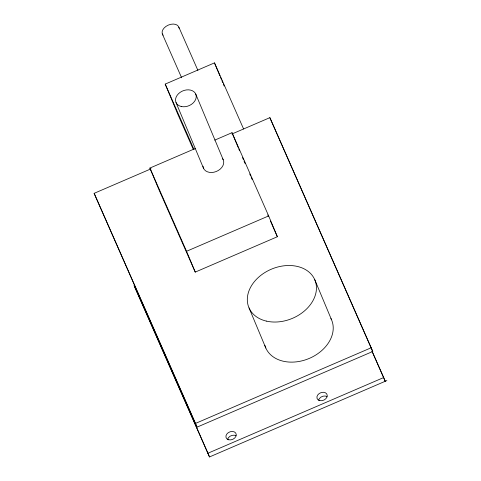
<?xml version="1.0" encoding="UTF-8"?>
<svg xmlns="http://www.w3.org/2000/svg" width="481" height="481" viewBox="0 0 481 481"><rect width="100%" height="100%" fill="white"/><g stroke="black" fill="none" stroke-linecap="round" stroke-linejoin="round"><path stroke-width="0.72" d="M193.344 149.519L178.036 114.773L165.205 84.103L214.478 62.885L243.59 128.974M214.76 140.127L232.01 132.696L268.663 215.927L277.369 236.736L195.25 272.102L158.598 188.871L149.892 168.061L195.436 148.449M231.956 133.983L269.865 117.659L372.763 351.479L197.03 427.158L94.132 193.338L151.088 168.807M195.25 272.102L186.544 251.286L268.663 215.927M197.03 427.158L195.472 423.436L371.206 347.757M386.868 380.567L209.494 456.95L207.936 453.228L383.67 377.549L372.168 351.437M372.763 351.479L269.865 117.659M371.909 351.034L385.227 381.271L383.67 377.549M242.52 157.6L243.422 159.65M244.023 161.015L245.22 163.744M249.729 173.972L250.631 176.022M251.232 177.387L252.134 179.431M267.755 214.905L268.356 216.27M270.46 221.044L277.369 236.736M178.884 27.225L197.901 70.4M162.313 33.917L181.632 77.778M165.205 84.103L194.017 149.513M149.892 168.061L186.544 251.286M94.132 193.338L195.472 423.436M207.936 453.228L134.085 285.552L209.494 456.95M314.73 279.629L331.505 319.715M214.478 62.885L219.895 75.836M220.466 77.194L221.32 79.239M221.891 80.604L222.745 82.648M223.316 84.013L224.17 86.057M232.01 132.696L238.191 147.469M238.75 148.809L239.592 150.824M195.737 94.06L223.226 159.776M176.028 102.549L203.517 168.266M249.038 307.918L265.807 348.01M318.548 400.228A5.363 4.01 -22.7 0 1 327.086 396.554M227.561 439.412A5.363 4.01 -22.7 0 1 236.099 435.738M330.898 318.464A35.768 26.744 -22.7 0 1 308.568 358.706A35.768 26.744 -22.7 0 1 264.863 345.376M222.517 158.568A10.732 8.021 -22.7 0 1 216.173 171.543A10.732 8.021 -22.7 0 1 203.018 166.222M163.113 35.245A8.941 5.934 -23.8 0 1 168.236 25.126A8.941 5.934 -23.8 0 1 179.106 28.247M228.74 439.784A5.363 4.01 -22.7 0 0 236.255 434.59A5.363 4.01 -22.7 0 0 228.241 432.69A5.363 4.01 -22.7 0 0 228.74 439.784M319.727 400.601A5.363 4.01 -22.7 0 0 327.248 395.406A5.363 4.01 -22.7 0 0 319.234 393.506A5.363 4.01 -22.7 0 0 319.727 400.601M266.282 321.086A35.768 26.744 -22.7 0 0 316.402 286.448A35.768 26.744 -22.7 0 0 262.969 273.791A35.768 26.744 -22.7 0 0 266.282 321.086M181.199 106.493A10.732 8.021 -22.7 0 0 196.236 96.104A10.732 8.021 -22.7 0 0 180.207 92.31A10.732 8.021 -22.7 0 0 181.199 106.493"/></g></svg>
